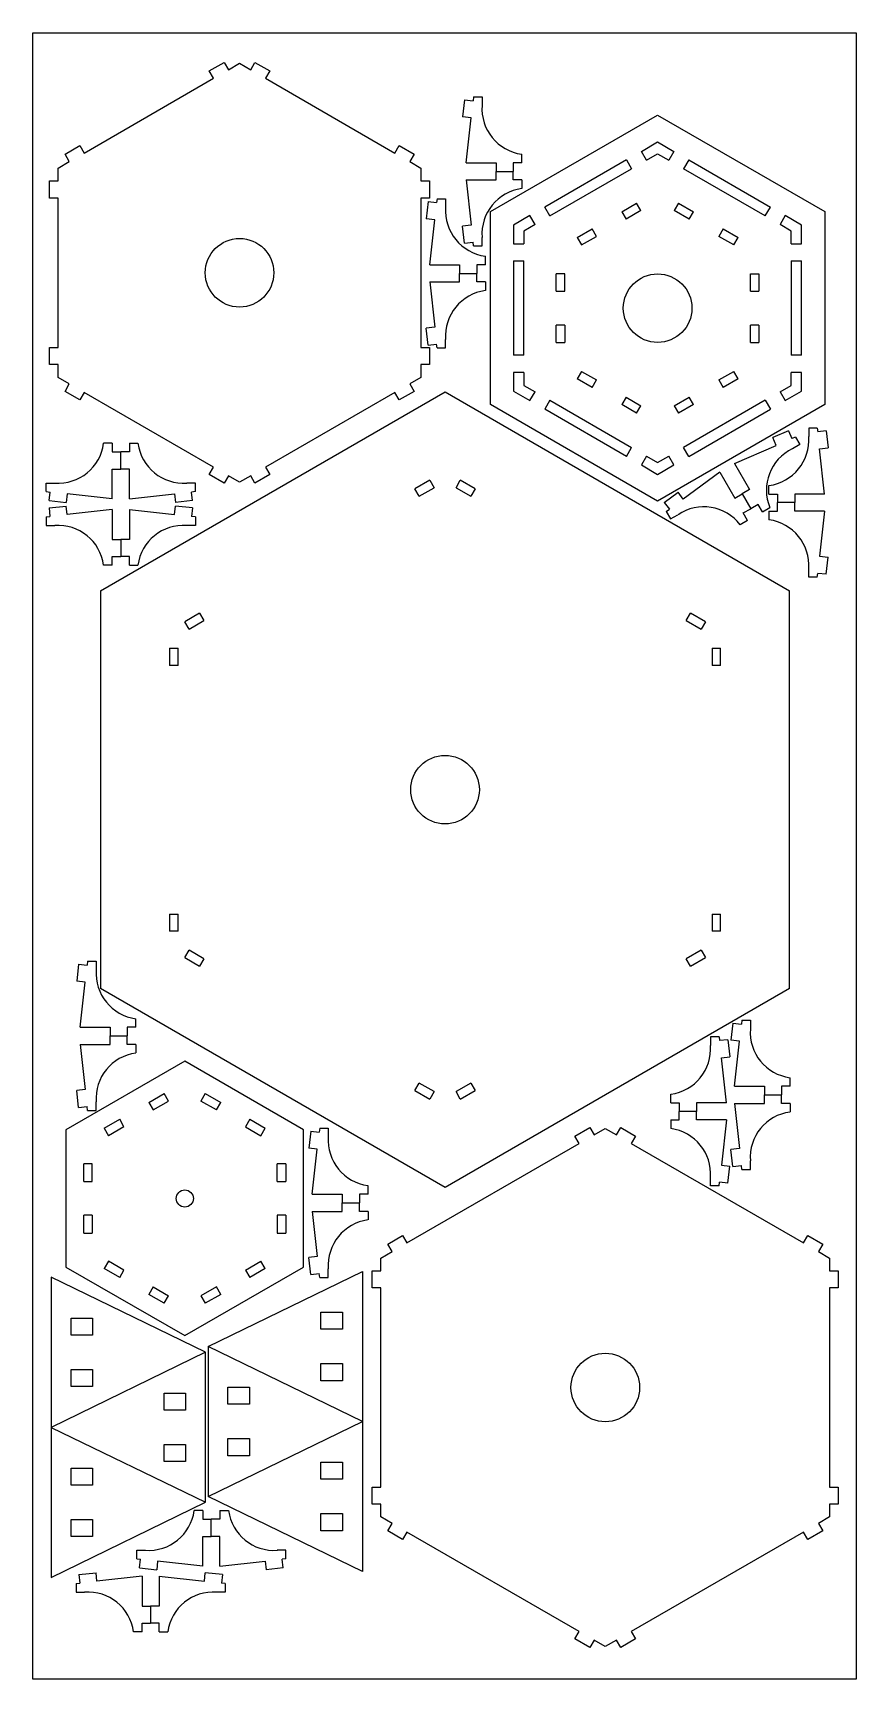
# Model space of a CAD drawing. Header units: inches. Extents: x -64.6 to -38.9, y -28.7 to 20.2.
# Drawn here: x -51.86 to -39.86, y -3.79 to 20.21 of the extents above; entities that cross this region are included whole.
import ezdxf

# ---------------------------------------------------------------- set-up
doc = ezdxf.new("R2010")
doc.units = ezdxf.units.IN
doc.header["$MEASUREMENT"] = 0
doc.linetypes.add('Continuous2', pattern=[0])
doc.layers.add('Cut', color=7, linetype='Continuous')

msp = doc.modelspace()

# ---------------------------------------------------------------- linework, layer by layer
at = {"color": 3, "linetype": 'Continuous2', "lineweight": -3, "true_color": 0x00ff00}
for p, q in [((-51.86, 20.214), (-39.86, 20.214)), ((-51.86, -3.786), (-51.86, 20.214)), ((-39.86, 20.214), (-39.86, -3.786)), ((-39.86, -3.786), (-51.86, -3.786))]:
    msp.add_line(p, q, dxfattribs=at)
at = {"layer": 'Cut', "color": 7, "linetype": 'Continuous2', "lineweight": -3, "true_color": 0xffffff}
for p, q in [((-49.289, 19.66), (-49.072, 19.785)), ((-49.072, 19.785), (-49.01, 19.677)), ((-49.01, 19.677), (-48.848, 19.771)), ((-48.848, 19.771), (-48.685, 19.677)), ((-48.685, 19.677), (-48.623, 19.785)), ((-48.623, 19.785), (-48.406, 19.66)), ((-51.113, 18.463), (-49.226, 19.552)), ((-49.226, 19.552), (-49.289, 19.66)), ((-48.406, 19.66), (-48.469, 19.552)), ((-48.469, 19.552), (-46.582, 18.463)), ((-45.568, 19.24), (-45.596, 18.992)), ((-45.568, 19.24), (-45.444, 19.226)), ((-45.438, 19.282), (-45.444, 19.226)), ((-45.438, 19.282), (-45.313, 19.282)), ((-45.313, 19.282), (-45.313, 19.157)), ((-45.472, 18.978), (-45.596, 18.992)), ((-45.546, 18.32), (-45.472, 18.978)), ((-45.189, 17.608), (-42.753, 19.014)), ((-42.753, 19.014), (-40.317, 17.608)), ((-51.392, 18.446), (-51.176, 18.571)), ((-51.176, 18.571), (-51.113, 18.463)), ((-46.582, 18.463), (-46.519, 18.571)), ((-46.519, 18.571), (-46.303, 18.446)), ((-42.99, 18.487), (-42.753, 18.625)), ((-42.915, 18.358), (-42.99, 18.487)), ((-42.753, 18.625), (-42.516, 18.487)), ((-42.516, 18.487), (-42.591, 18.358)), ((-51.492, 18.244), (-51.33, 18.338)), ((-51.492, 18.057), (-51.492, 18.244)), ((-51.33, 18.338), (-51.392, 18.446)), ((-46.303, 18.446), (-46.365, 18.338)), ((-46.365, 18.338), (-46.203, 18.244)), ((-46.203, 18.244), (-46.203, 18.056)), ((-45.546, 18.32), (-45.109, 18.32)), ((-45.109, 18.32), (-45.109, 18.195)), ((-44.859, 18.32), (-44.859, 18.195)), ((-44.734, 18.32), (-44.859, 18.32)), ((-44.734, 18.32), (-44.734, 18.445)), ((-43.207, 18.362), (-44.398, 17.675)), ((-43.207, 18.362), (-43.132, 18.233)), ((-42.915, 18.358), (-42.753, 18.451)), ((-42.753, 18.451), (-42.591, 18.358)), ((-42.299, 18.362), (-42.374, 18.233)), ((-42.299, 18.362), (-41.108, 17.675)), ((-51.617, 18.057), (-51.492, 18.057)), ((-51.617, 17.807), (-51.617, 18.057)), ((-46.203, 18.056), (-46.078, 18.056)), ((-46.078, 18.056), (-46.078, 17.806)), ((-45.546, 18.07), (-45.109, 18.07)), ((-45.546, 18.07), (-45.472, 17.412)), ((-45.109, 18.195), (-44.859, 18.195)), ((-45.109, 18.07), (-45.109, 18.195)), ((-44.859, 18.07), (-44.859, 18.195)), ((-44.734, 18.07), (-44.859, 18.07)), ((-44.734, 18.07), (-44.734, 17.945)), ((-44.323, 17.545), (-43.132, 18.233)), ((-41.183, 17.545), (-42.374, 18.233)), ((-51.492, 17.807), (-51.617, 17.807)), ((-51.492, 15.628), (-51.492, 17.807)), ((-46.078, 17.806), (-46.203, 17.806)), ((-46.203, 17.806), (-46.203, 15.628)), ((-45.968, 17.795), (-45.975, 17.74)), ((-45.968, 17.795), (-45.843, 17.795)), ((-45.843, 17.795), (-45.843, 17.67)), ((-46.099, 17.754), (-46.127, 17.505)), ((-46.099, 17.754), (-45.975, 17.74)), ((-45.189, 14.795), (-45.189, 17.608)), ((-44.614, 17.55), (-44.852, 17.413)), ((-44.539, 17.42), (-44.614, 17.55)), ((-44.323, 17.545), (-44.398, 17.675)), ((-43.276, 17.606), (-43.059, 17.731)), ((-43.276, 17.606), (-43.213, 17.498)), ((-42.997, 17.623), (-43.213, 17.498)), ((-42.997, 17.623), (-43.059, 17.731)), ((-42.447, 17.731), (-42.51, 17.623)), ((-42.293, 17.498), (-42.51, 17.623)), ((-42.447, 17.731), (-42.231, 17.606)), ((-42.293, 17.498), (-42.231, 17.606)), ((-41.183, 17.545), (-41.108, 17.675)), ((-40.892, 17.55), (-40.967, 17.42)), ((-40.655, 17.413), (-40.892, 17.55)), ((-40.317, 17.608), (-40.317, 14.795)), ((-46.002, 17.491), (-46.127, 17.505)), ((-46.076, 16.833), (-46.002, 17.491)), ((-45.472, 17.412), (-45.596, 17.398)), ((-45.568, 17.15), (-45.596, 17.398)), ((-44.852, 17.413), (-44.852, 17.139)), ((-44.539, 17.42), (-44.702, 17.326)), ((-44.702, 17.326), (-44.702, 17.139)), ((-43.925, 17.231), (-43.709, 17.356)), ((-43.646, 17.248), (-43.709, 17.356)), ((-41.797, 17.356), (-41.86, 17.248)), ((-41.797, 17.356), (-41.581, 17.231)), ((-40.805, 17.326), (-40.967, 17.42)), ((-40.805, 17.139), (-40.805, 17.326)), ((-40.655, 17.139), (-40.655, 17.413)), ((-45.568, 17.15), (-45.444, 17.164)), ((-45.438, 17.108), (-45.444, 17.164)), ((-45.438, 17.108), (-45.313, 17.108)), ((-45.313, 17.108), (-45.313, 17.233)), ((-44.852, 17.139), (-44.702, 17.139)), ((-43.925, 17.231), (-43.863, 17.123)), ((-43.863, 17.123), (-43.646, 17.248)), ((-41.643, 17.123), (-41.86, 17.248)), ((-41.643, 17.123), (-41.581, 17.231)), ((-40.805, 17.139), (-40.655, 17.139)), ((-46.076, 16.833), (-45.639, 16.833)), ((-45.639, 16.833), (-45.639, 16.708)), ((-45.389, 16.833), (-45.389, 16.708)), ((-45.264, 16.833), (-45.389, 16.833)), ((-45.264, 16.833), (-45.264, 16.958)), ((-44.852, 16.889), (-44.702, 16.889)), ((-44.852, 16.889), (-44.852, 15.514)), ((-44.702, 15.514), (-44.702, 16.889)), ((-40.805, 16.889), (-40.805, 15.514)), ((-40.805, 16.889), (-40.655, 16.889)), ((-40.655, 15.514), (-40.655, 16.889)), ((-46.076, 16.583), (-45.639, 16.583)), ((-46.076, 16.583), (-46.002, 15.925)), ((-45.639, 16.708), (-45.389, 16.708)), ((-45.639, 16.583), (-45.639, 16.708)), ((-45.389, 16.583), (-45.389, 16.708)), ((-45.264, 16.583), (-45.389, 16.583)), ((-45.264, 16.583), (-45.264, 16.458)), ((-44.106, 16.701), (-44.231, 16.701)), ((-44.231, 16.451), (-44.231, 16.701)), ((-44.106, 16.451), (-44.106, 16.701)), ((-41.4, 16.451), (-41.4, 16.701)), ((-41.4, 16.701), (-41.275, 16.701)), ((-41.275, 16.701), (-41.275, 16.451)), ((-44.231, 16.451), (-44.106, 16.451)), ((-41.4, 16.451), (-41.275, 16.451)), ((-46.002, 15.925), (-46.127, 15.911)), ((-46.099, 15.663), (-46.127, 15.911)), ((-44.106, 15.951), (-44.231, 15.951)), ((-44.231, 15.701), (-44.231, 15.951)), ((-44.106, 15.951), (-44.106, 15.701)), ((-41.4, 15.701), (-41.4, 15.951)), ((-41.275, 15.951), (-41.4, 15.951)), ((-41.275, 15.951), (-41.275, 15.701)), ((-51.617, 15.628), (-51.492, 15.628)), ((-51.617, 15.378), (-51.617, 15.628)), ((-46.203, 15.628), (-46.078, 15.628)), ((-46.099, 15.663), (-45.975, 15.677)), ((-46.078, 15.628), (-46.078, 15.378)), ((-45.968, 15.621), (-45.975, 15.677)), ((-45.968, 15.621), (-45.843, 15.621)), ((-45.843, 15.621), (-45.843, 15.746)), ((-44.231, 15.701), (-44.106, 15.701)), ((-41.4, 15.701), (-41.275, 15.701)), ((-51.492, 15.378), (-51.617, 15.378)), ((-51.492, 15.19), (-51.492, 15.378)), ((-46.078, 15.378), (-46.203, 15.378)), ((-46.203, 15.378), (-46.203, 15.19)), ((-44.702, 15.514), (-44.852, 15.514)), ((-40.655, 15.514), (-40.805, 15.514)), ((-51.33, 15.097), (-51.492, 15.19)), ((-46.203, 15.19), (-46.365, 15.096)), ((-44.702, 15.264), (-44.852, 15.264)), ((-44.852, 15.264), (-44.852, 14.99)), ((-44.702, 15.264), (-44.702, 15.076)), ((-43.863, 15.279), (-43.925, 15.171)), ((-43.709, 15.046), (-43.925, 15.171)), ((-43.863, 15.279), (-43.646, 15.154)), ((-43.709, 15.046), (-43.646, 15.154)), ((-41.86, 15.154), (-41.643, 15.279)), ((-41.86, 15.154), (-41.797, 15.046)), ((-41.581, 15.171), (-41.797, 15.046)), ((-41.581, 15.171), (-41.643, 15.279)), ((-40.655, 15.264), (-40.805, 15.264)), ((-40.805, 15.076), (-40.805, 15.264)), ((-40.655, 14.99), (-40.655, 15.264)), ((-51.392, 14.988), (-51.33, 15.097)), ((-51.176, 14.863), (-51.392, 14.988)), ((-51.113, 14.972), (-51.176, 14.863)), ((-49.227, 13.882), (-51.113, 14.972)), ((-50.874, 12.08), (-45.852, 14.98)), ((-46.582, 14.971), (-48.469, 13.882)), ((-46.519, 14.863), (-46.582, 14.971)), ((-46.303, 14.988), (-46.519, 14.863)), ((-46.365, 15.096), (-46.303, 14.988)), ((-45.852, 14.98), (-40.83, 12.08)), ((-44.852, 14.99), (-44.614, 14.853)), ((-44.702, 15.076), (-44.539, 14.983)), ((-44.614, 14.853), (-44.539, 14.983)), ((-43.213, 14.904), (-43.276, 14.796)), ((-43.213, 14.904), (-42.997, 14.779)), ((-42.51, 14.779), (-42.293, 14.904)), ((-42.231, 14.796), (-42.293, 14.904)), ((-40.967, 14.983), (-40.805, 15.076)), ((-40.967, 14.983), (-40.892, 14.853)), ((-40.892, 14.853), (-40.655, 14.99)), ((-42.753, 13.389), (-45.189, 14.795)), ((-44.323, 14.858), (-44.398, 14.728)), ((-43.207, 14.04), (-44.398, 14.728)), ((-44.323, 14.858), (-43.132, 14.17)), ((-43.059, 14.671), (-43.276, 14.796)), ((-43.059, 14.671), (-42.997, 14.779)), ((-40.317, 14.795), (-42.753, 13.389)), ((-42.51, 14.779), (-42.447, 14.671)), ((-42.231, 14.796), (-42.447, 14.671)), ((-41.183, 14.858), (-42.374, 14.17)), ((-42.299, 14.04), (-41.108, 14.728)), ((-41.183, 14.858), (-41.108, 14.728)), ((-40.844, 14.414), (-41.074, 14.314)), ((-40.844, 14.414), (-40.794, 14.299)), ((-40.425, 14.453), (-40.55, 14.453)), ((-40.55, 14.453), (-40.55, 14.328)), ((-40.425, 14.453), (-40.419, 14.397)), ((-40.295, 14.411), (-40.419, 14.397)), ((-40.295, 14.411), (-40.267, 14.163)), ((-50.704, 14.231), (-50.829, 14.231)), ((-50.704, 14.231), (-50.704, 14.106)), ((-50.454, 14.231), (-50.454, 14.106)), ((-50.454, 14.231), (-50.329, 14.231)), ((-43.207, 14.04), (-43.132, 14.17)), ((-42.299, 14.04), (-42.374, 14.17)), ((-41.63, 13.935), (-41.024, 14.199)), ((-41.024, 14.199), (-41.074, 14.314)), ((-40.743, 14.322), (-40.794, 14.299)), ((-40.681, 14.213), (-40.789, 14.151)), ((-40.743, 14.322), (-40.681, 14.213)), ((-40.391, 14.149), (-40.267, 14.163)), ((-50.704, 14.106), (-50.579, 14.106)), ((-50.579, 13.856), (-50.579, 14.106)), ((-50.454, 14.106), (-50.579, 14.106)), ((-42.915, 14.045), (-42.99, 13.915)), ((-42.915, 14.045), (-42.753, 13.951)), ((-42.753, 13.951), (-42.591, 14.045)), ((-42.516, 13.915), (-42.591, 14.045)), ((-41.63, 13.935), (-41.412, 13.556)), ((-40.318, 13.491), (-40.391, 14.149)), ((-50.704, 13.419), (-50.704, 13.856)), ((-50.704, 13.856), (-50.579, 13.856)), ((-50.454, 13.856), (-50.579, 13.856)), ((-50.454, 13.419), (-50.454, 13.856)), ((-49.289, 13.774), (-49.227, 13.882)), ((-49.073, 13.649), (-49.289, 13.774)), ((-49.01, 13.757), (-49.073, 13.649)), ((-48.848, 13.663), (-49.01, 13.757)), ((-48.685, 13.757), (-48.848, 13.663)), ((-48.623, 13.649), (-48.685, 13.757)), ((-48.406, 13.774), (-48.623, 13.649)), ((-48.469, 13.882), (-48.406, 13.774)), ((-46.074, 13.691), (-46.291, 13.566)), ((-46.074, 13.691), (-46.012, 13.583)), ((-45.692, 13.583), (-45.629, 13.691)), ((-45.413, 13.566), (-45.629, 13.691)), ((-42.99, 13.915), (-42.753, 13.778)), ((-42.753, 13.778), (-42.516, 13.915)), ((-41.847, 13.81), (-42.38, 13.417)), ((-41.847, 13.81), (-41.629, 13.431)), ((-51.666, 13.651), (-51.541, 13.651)), ((-51.666, 13.526), (-51.666, 13.651)), ((-51.666, 13.526), (-51.61, 13.52)), ((-51.624, 13.396), (-51.61, 13.52)), ((-51.362, 13.492), (-51.375, 13.368)), ((-50.704, 13.419), (-51.362, 13.492)), ((-50.454, 13.419), (-49.796, 13.492)), ((-49.796, 13.492), (-49.782, 13.368)), ((-49.492, 13.651), (-49.617, 13.651)), ((-49.492, 13.526), (-49.547, 13.52)), ((-49.533, 13.396), (-49.547, 13.52)), ((-49.492, 13.526), (-49.492, 13.651)), ((-46.228, 13.458), (-46.291, 13.566)), ((-46.228, 13.458), (-46.012, 13.583)), ((-45.692, 13.583), (-45.475, 13.458)), ((-45.413, 13.566), (-45.475, 13.458)), ((-42.656, 13.37), (-42.454, 13.518)), ((-42.38, 13.417), (-42.454, 13.518)), ((-41.629, 13.431), (-41.52, 13.494)), ((-41.412, 13.556), (-41.52, 13.494)), ((-41.52, 13.494), (-41.396, 13.277)), ((-41.13, 13.491), (-41.13, 13.616)), ((-41.13, 13.491), (-41.005, 13.491)), ((-41.005, 13.491), (-41.005, 13.366)), ((-40.318, 13.491), (-40.755, 13.491)), ((-40.755, 13.491), (-40.755, 13.366)), ((-51.625, 13.288), (-51.376, 13.316)), ((-51.625, 13.288), (-51.611, 13.164)), ((-51.624, 13.396), (-51.375, 13.368)), ((-51.362, 13.192), (-51.376, 13.316)), ((-50.704, 13.266), (-51.362, 13.192)), ((-50.704, 13.266), (-50.704, 12.829)), ((-50.454, 13.266), (-50.454, 12.829)), ((-50.454, 13.266), (-49.796, 13.192)), ((-49.796, 13.192), (-49.783, 13.316)), ((-49.534, 13.288), (-49.783, 13.316)), ((-49.533, 13.396), (-49.782, 13.368)), ((-49.534, 13.288), (-49.548, 13.164)), ((-42.656, 13.37), (-42.581, 13.269)), ((-42.627, 13.236), (-42.581, 13.269)), ((-42.627, 13.236), (-42.564, 13.128)), ((-41.504, 13.215), (-41.396, 13.277)), ((-41.441, 13.106), (-41.504, 13.215)), ((-41.287, 13.34), (-41.396, 13.277)), ((-41.225, 13.231), (-41.287, 13.34)), ((-41.225, 13.231), (-41.117, 13.294)), ((-41.13, 13.241), (-41.005, 13.241)), ((-41.13, 13.241), (-41.13, 13.116)), ((-41.005, 13.241), (-41.005, 13.366)), ((-40.755, 13.366), (-41.005, 13.366)), ((-40.755, 13.241), (-40.755, 13.366)), ((-40.318, 13.241), (-40.755, 13.241)), ((-40.318, 13.241), (-40.391, 12.583)), ((-51.666, 13.158), (-51.611, 13.164)), ((-51.666, 13.158), (-51.666, 13.033)), ((-51.666, 13.033), (-51.541, 13.033)), ((-49.492, 13.033), (-49.617, 13.033)), ((-49.492, 13.158), (-49.548, 13.164)), ((-49.492, 13.158), (-49.492, 13.033)), ((-42.564, 13.128), (-42.456, 13.19)), ((-41.441, 13.106), (-41.55, 13.044)), ((-50.704, 12.829), (-50.579, 12.829)), ((-50.454, 12.829), (-50.579, 12.829)), ((-50.579, 12.829), (-50.579, 12.579)), ((-50.704, 12.579), (-50.579, 12.579)), ((-50.704, 12.454), (-50.704, 12.579)), ((-50.454, 12.579), (-50.579, 12.579)), ((-50.454, 12.454), (-50.454, 12.579)), ((-40.391, 12.583), (-40.267, 12.569)), ((-40.295, 12.321), (-40.267, 12.569)), ((-50.704, 12.454), (-50.829, 12.454)), ((-50.454, 12.454), (-50.329, 12.454)), ((-40.55, 12.279), (-40.55, 12.404)), ((-40.425, 12.279), (-40.55, 12.279)), ((-40.425, 12.279), (-40.419, 12.335)), ((-40.295, 12.321), (-40.419, 12.335)), ((-50.874, 12.08), (-50.874, 6.281)), ((-40.83, 6.281), (-40.83, 12.08)), ((-49.43, 11.754), (-49.647, 11.629)), ((-49.584, 11.52), (-49.647, 11.629)), ((-49.584, 11.52), (-49.368, 11.645)), ((-49.43, 11.754), (-49.368, 11.645)), ((-42.336, 11.645), (-42.274, 11.754)), ((-42.336, 11.645), (-42.12, 11.52)), ((-42.057, 11.629), (-42.274, 11.754)), ((-42.057, 11.629), (-42.12, 11.52)), ((-49.869, 11.243), (-49.744, 11.243)), ((-49.869, 11.243), (-49.869, 10.993)), ((-49.744, 10.993), (-49.744, 11.243)), ((-41.96, 11.243), (-41.835, 11.243)), ((-41.96, 11.243), (-41.96, 10.993)), ((-41.835, 10.993), (-41.835, 11.243)), ((-49.744, 10.993), (-49.869, 10.993)), ((-41.835, 10.993), (-41.96, 10.993)), ((-49.869, 7.368), (-49.744, 7.368)), ((-49.869, 7.368), (-49.869, 7.118)), ((-49.744, 7.118), (-49.744, 7.368)), ((-41.96, 7.368), (-41.835, 7.368)), ((-41.96, 7.368), (-41.96, 7.118)), ((-41.835, 7.118), (-41.835, 7.368)), ((-49.744, 7.118), (-49.869, 7.118)), ((-41.835, 7.118), (-41.96, 7.118)), ((-49.647, 6.733), (-49.584, 6.842)), ((-49.647, 6.733), (-49.43, 6.608)), ((-49.368, 6.717), (-49.584, 6.842)), ((-42.12, 6.842), (-42.336, 6.717)), ((-42.274, 6.608), (-42.057, 6.733)), ((-42.12, 6.842), (-42.057, 6.733)), ((-51.193, 6.637), (-51.221, 6.389)), ((-51.193, 6.637), (-51.069, 6.623)), ((-51.063, 6.679), (-51.069, 6.623)), ((-51.063, 6.679), (-50.938, 6.679)), ((-50.938, 6.679), (-50.938, 6.554)), ((-49.368, 6.717), (-49.43, 6.608)), ((-42.274, 6.608), (-42.336, 6.717)), ((-51.097, 6.375), (-51.221, 6.389)), ((-51.171, 5.717), (-51.097, 6.375)), ((-45.852, 3.382), (-50.874, 6.281)), ((-40.83, 6.281), (-45.852, 3.382)), ((-50.359, 5.717), (-50.359, 5.842)), ((-41.657, 5.777), (-41.685, 5.529)), ((-41.657, 5.777), (-41.532, 5.763)), ((-41.526, 5.819), (-41.532, 5.763)), ((-41.526, 5.819), (-41.401, 5.819)), ((-41.401, 5.819), (-41.401, 5.694)), ((-51.171, 5.717), (-50.734, 5.717)), ((-50.734, 5.717), (-50.734, 5.592)), ((-50.734, 5.592), (-50.484, 5.592)), ((-50.734, 5.467), (-50.734, 5.592)), ((-50.484, 5.717), (-50.484, 5.592)), ((-50.359, 5.717), (-50.484, 5.717)), ((-50.484, 5.467), (-50.484, 5.592)), ((-41.858, 5.578), (-41.983, 5.578)), ((-41.983, 5.578), (-41.983, 5.453)), ((-41.858, 5.578), (-41.851, 5.522)), ((-41.727, 5.536), (-41.851, 5.522)), ((-41.727, 5.536), (-41.699, 5.287)), ((-41.56, 5.515), (-41.685, 5.529)), ((-51.171, 5.467), (-50.734, 5.467)), ((-51.171, 5.467), (-51.097, 4.809)), ((-50.359, 5.467), (-50.484, 5.467)), ((-50.359, 5.467), (-50.359, 5.342)), ((-41.823, 5.273), (-41.699, 5.287)), ((-41.634, 4.857), (-41.56, 5.515)), ((-49.646, 5.221), (-51.379, 4.221)), ((-47.914, 4.221), (-49.646, 5.221)), ((-41.75, 4.616), (-41.823, 5.273)), ((-51.097, 4.809), (-51.221, 4.795)), ((-46.291, 4.796), (-46.228, 4.904)), ((-46.012, 4.779), (-46.228, 4.904)), ((-45.475, 4.904), (-45.692, 4.779)), ((-45.475, 4.904), (-45.413, 4.796)), ((-41.634, 4.857), (-41.197, 4.857)), ((-41.197, 4.857), (-41.197, 4.732)), ((-40.947, 4.857), (-40.947, 4.732)), ((-40.822, 4.857), (-40.947, 4.857)), ((-40.822, 4.857), (-40.822, 4.982)), ((-51.193, 4.546), (-51.221, 4.795)), ((-51.193, 4.546), (-51.069, 4.56)), ((-51.063, 4.505), (-51.069, 4.56)), ((-50.938, 4.505), (-50.938, 4.63)), ((-50.171, 4.62), (-49.946, 4.75)), ((-50.171, 4.62), (-50.108, 4.511)), ((-50.108, 4.511), (-49.883, 4.641)), ((-49.883, 4.641), (-49.946, 4.75)), ((-49.347, 4.75), (-49.41, 4.641)), ((-49.185, 4.511), (-49.41, 4.641)), ((-49.347, 4.75), (-49.122, 4.62)), ((-49.185, 4.511), (-49.122, 4.62)), ((-46.291, 4.796), (-46.074, 4.671)), ((-46.012, 4.779), (-46.074, 4.671)), ((-45.629, 4.671), (-45.692, 4.779)), ((-45.629, 4.671), (-45.413, 4.796)), ((-42.562, 4.616), (-42.562, 4.741)), ((-42.562, 4.616), (-42.437, 4.616)), ((-42.437, 4.616), (-42.437, 4.491)), ((-41.75, 4.616), (-42.187, 4.616)), ((-42.187, 4.616), (-42.187, 4.491)), ((-41.634, 4.607), (-41.197, 4.607)), ((-41.634, 4.607), (-41.56, 3.949)), ((-41.197, 4.732), (-40.947, 4.732)), ((-41.197, 4.607), (-41.197, 4.732)), ((-40.947, 4.607), (-40.947, 4.732)), ((-40.822, 4.607), (-40.947, 4.607)), ((-40.822, 4.607), (-40.822, 4.482)), ((-51.063, 4.505), (-50.938, 4.505)), ((-50.82, 4.245), (-50.595, 4.375)), ((-50.533, 4.266), (-50.595, 4.375)), ((-48.698, 4.375), (-48.76, 4.266)), ((-48.698, 4.375), (-48.473, 4.245)), ((-42.562, 4.366), (-42.437, 4.366)), ((-42.562, 4.366), (-42.562, 4.241)), ((-42.437, 4.366), (-42.437, 4.491)), ((-42.187, 4.491), (-42.437, 4.491)), ((-42.187, 4.366), (-42.187, 4.491)), ((-41.75, 4.366), (-42.187, 4.366)), ((-41.75, 4.366), (-41.823, 3.708)), ((-51.379, 4.221), (-51.379, 2.221)), ((-50.82, 4.245), (-50.758, 4.136)), ((-50.533, 4.266), (-50.758, 4.136)), ((-48.76, 4.266), (-48.535, 4.136)), ((-48.535, 4.136), (-48.473, 4.245)), ((-47.914, 2.221), (-47.914, 4.221)), ((-47.81, 4.203), (-47.838, 3.955)), ((-47.81, 4.203), (-47.686, 4.189)), ((-47.679, 4.245), (-47.686, 4.189)), ((-47.679, 4.245), (-47.554, 4.245)), ((-47.554, 4.245), (-47.554, 4.12)), ((-43.958, 4.131), (-43.741, 4.256)), ((-43.895, 4.023), (-43.958, 4.131)), ((-43.741, 4.256), (-43.679, 4.148)), ((-43.679, 4.148), (-43.516, 4.242)), ((-43.516, 4.242), (-43.354, 4.148)), ((-43.354, 4.148), (-43.291, 4.256)), ((-43.291, 4.256), (-43.075, 4.131)), ((-43.075, 4.131), (-43.137, 4.023)), ((-47.714, 3.941), (-47.838, 3.955)), ((-47.787, 3.283), (-47.714, 3.941)), ((-46.408, 2.572), (-43.895, 4.023)), ((-43.137, 4.023), (-40.624, 2.572)), ((-41.56, 3.949), (-41.685, 3.935)), ((-41.657, 3.687), (-41.685, 3.935)), ((-50.995, 3.726), (-51.12, 3.726)), ((-51.12, 3.466), (-51.12, 3.726)), ((-50.995, 3.466), (-50.995, 3.726)), ((-48.173, 3.726), (-48.298, 3.726)), ((-48.298, 3.466), (-48.298, 3.726)), ((-48.173, 3.726), (-48.173, 3.466)), ((-41.823, 3.708), (-41.699, 3.694)), ((-41.727, 3.445), (-41.699, 3.694)), ((-41.657, 3.687), (-41.532, 3.701)), ((-41.526, 3.645), (-41.532, 3.701)), ((-41.526, 3.645), (-41.401, 3.645)), ((-41.401, 3.645), (-41.401, 3.77)), ((-51.12, 3.466), (-50.995, 3.466)), ((-48.298, 3.466), (-48.173, 3.466)), ((-46.975, 3.283), (-46.975, 3.408)), ((-41.983, 3.403), (-41.983, 3.528)), ((-41.858, 3.403), (-41.983, 3.403)), ((-41.858, 3.403), (-41.851, 3.459)), ((-41.727, 3.445), (-41.851, 3.459)), ((-47.787, 3.283), (-47.35, 3.283)), ((-47.35, 3.283), (-47.35, 3.158)), ((-47.35, 3.158), (-47.1, 3.158)), ((-47.35, 3.033), (-47.35, 3.158)), ((-47.1, 3.283), (-47.1, 3.158)), ((-46.975, 3.283), (-47.1, 3.283)), ((-47.1, 3.033), (-47.1, 3.158)), ((-50.995, 2.976), (-51.12, 2.976)), ((-51.12, 2.716), (-51.12, 2.976)), ((-50.995, 2.976), (-50.995, 2.716)), ((-48.173, 2.976), (-48.298, 2.976)), ((-48.298, 2.976), (-48.298, 2.716)), ((-48.173, 2.976), (-48.173, 2.716)), ((-47.787, 3.033), (-47.35, 3.033)), ((-47.787, 3.033), (-47.714, 2.375)), ((-46.975, 3.033), (-47.1, 3.033)), ((-46.975, 3.033), (-46.975, 2.908)), ((-51.12, 2.716), (-50.995, 2.716)), ((-48.298, 2.716), (-48.173, 2.716)), ((-46.687, 2.555), (-46.471, 2.68)), ((-46.471, 2.68), (-46.408, 2.572)), ((-40.624, 2.572), (-40.562, 2.68)), ((-40.562, 2.68), (-40.345, 2.555)), ((-46.787, 2.353), (-46.625, 2.447)), ((-46.625, 2.447), (-46.687, 2.555)), ((-40.345, 2.555), (-40.408, 2.447)), ((-40.408, 2.447), (-40.245, 2.353)), ((-51.379, 2.221), (-49.646, 1.221)), ((-50.758, 2.306), (-50.82, 2.198)), ((-50.595, 2.068), (-50.82, 2.198)), ((-50.533, 2.176), (-50.758, 2.306)), ((-50.595, 2.068), (-50.533, 2.176)), ((-49.646, 1.221), (-47.914, 2.221)), ((-48.76, 2.176), (-48.535, 2.306)), ((-48.76, 2.176), (-48.698, 2.068)), ((-48.473, 2.198), (-48.698, 2.068)), ((-48.473, 2.198), (-48.535, 2.306)), ((-47.714, 2.375), (-47.838, 2.361)), ((-47.81, 2.113), (-47.838, 2.361)), ((-47.554, 2.071), (-47.554, 2.196)), ((-46.912, 2.166), (-46.787, 2.166)), ((-46.912, 1.916), (-46.912, 2.166)), ((-46.787, 2.166), (-46.787, 2.353)), ((-40.245, 2.353), (-40.245, 2.166)), ((-40.245, 2.166), (-40.12, 2.166)), ((-40.12, 2.166), (-40.12, 1.916)), ((-51.593, 2.072), (-51.593, -0.116)), ((-49.343, 0.978), (-51.593, 2.072)), ((-50.108, 1.931), (-50.171, 1.823)), ((-50.108, 1.931), (-49.883, 1.801)), ((-49.185, 1.931), (-49.41, 1.801)), ((-49.122, 1.823), (-49.185, 1.931)), ((-47.81, 2.113), (-47.686, 2.127)), ((-47.679, 2.071), (-47.686, 2.127)), ((-47.679, 2.071), (-47.554, 2.071)), ((-47.057, 2.158), (-47.057, -0.03)), ((-49.946, 1.693), (-50.171, 1.823)), ((-49.946, 1.693), (-49.883, 1.801)), ((-49.41, 1.801), (-49.347, 1.693)), ((-49.122, 1.823), (-49.347, 1.693)), ((-46.787, 1.916), (-46.912, 1.916)), ((-46.787, -0.986), (-46.787, 1.916)), ((-40.12, 1.916), (-40.245, 1.916)), ((-40.245, 1.916), (-40.245, -0.986)), ((-51.301, 1.478), (-50.989, 1.478)), ((-51.301, 1.228), (-51.301, 1.478)), ((-50.989, 1.478), (-50.989, 1.228)), ((-47.661, 1.314), (-47.661, 1.564)), ((-47.661, 1.564), (-47.349, 1.564)), ((-47.349, 1.564), (-47.349, 1.314)), ((-50.989, 1.228), (-51.301, 1.228)), ((-47.349, 1.314), (-47.661, 1.314)), ((-49.343, 0.978), (-51.593, -0.116)), ((-49.343, -1.209), (-49.343, 0.978)), ((-47.057, -0.03), (-49.307, 1.064)), ((-49.307, 1.064), (-49.307, -1.123)), ((-51.301, 0.728), (-50.989, 0.728)), ((-51.301, 0.478), (-51.301, 0.728)), ((-50.989, 0.728), (-50.989, 0.478)), ((-47.661, 0.814), (-47.349, 0.814)), ((-47.661, 0.564), (-47.661, 0.814)), ((-47.349, 0.814), (-47.349, 0.564)), ((-47.349, 0.564), (-47.661, 0.564)), ((-50.989, 0.478), (-51.301, 0.478)), ((-49.946, 0.134), (-49.946, 0.384)), ((-49.946, 0.384), (-49.634, 0.384)), ((-49.634, 0.384), (-49.634, 0.134)), ((-49.016, 0.47), (-48.704, 0.47)), ((-49.016, 0.22), (-49.016, 0.47)), ((-48.704, 0.47), (-48.704, 0.22)), ((-49.634, 0.134), (-49.946, 0.134)), ((-48.704, 0.22), (-49.016, 0.22)), ((-51.593, -0.116), (-51.593, -2.303)), ((-51.593, -0.116), (-49.343, -1.209)), ((-49.307, -1.123), (-47.057, -0.03)), ((-47.057, -0.03), (-47.057, -2.217)), ((-49.946, -0.366), (-49.634, -0.366)), ((-49.946, -0.616), (-49.946, -0.366)), ((-49.634, -0.366), (-49.634, -0.616)), ((-49.016, -0.28), (-48.704, -0.28)), ((-49.016, -0.53), (-49.016, -0.28)), ((-48.704, -0.28), (-48.704, -0.53)), ((-51.301, -0.709), (-50.989, -0.709)), ((-51.301, -0.959), (-51.301, -0.709)), ((-50.989, -0.709), (-50.989, -0.959)), ((-49.634, -0.616), (-49.946, -0.616)), ((-48.704, -0.53), (-49.016, -0.53)), ((-47.661, -0.873), (-47.661, -0.623)), ((-47.661, -0.623), (-47.349, -0.623)), ((-47.349, -0.623), (-47.349, -0.873)), ((-50.989, -0.959), (-51.301, -0.959)), ((-47.349, -0.873), (-47.661, -0.873)), ((-47.057, -2.217), (-49.307, -1.123)), ((-46.912, -0.986), (-46.787, -0.986)), ((-46.912, -1.236), (-46.912, -0.986)), ((-40.245, -0.986), (-40.12, -0.986)), ((-40.12, -0.986), (-40.12, -1.236)), ((-51.593, -2.303), (-49.343, -1.209)), ((-49.384, -1.33), (-49.509, -1.33)), ((-49.384, -1.33), (-49.384, -1.455)), ((-49.134, -1.33), (-49.134, -1.455)), ((-49.134, -1.33), (-49.009, -1.33)), ((-47.661, -1.373), (-47.349, -1.373)), ((-47.661, -1.623), (-47.661, -1.373)), ((-47.349, -1.373), (-47.349, -1.623)), ((-46.787, -1.236), (-46.912, -1.236)), ((-46.787, -1.423), (-46.787, -1.236)), ((-46.625, -1.517), (-46.787, -1.423)), ((-40.245, -1.423), (-40.408, -1.517)), ((-40.12, -1.236), (-40.245, -1.236)), ((-40.245, -1.236), (-40.245, -1.423)), ((-51.301, -1.459), (-50.989, -1.459)), ((-51.301, -1.709), (-51.301, -1.459)), ((-50.989, -1.459), (-50.989, -1.709)), ((-49.384, -1.455), (-49.259, -1.455)), ((-49.259, -1.705), (-49.259, -1.455)), ((-49.134, -1.455), (-49.259, -1.455)), ((-47.349, -1.623), (-47.661, -1.623)), ((-46.687, -1.625), (-46.625, -1.517)), ((-46.471, -1.75), (-46.687, -1.625)), ((-46.408, -1.642), (-46.471, -1.75)), ((-43.895, -3.093), (-46.408, -1.642)), ((-40.624, -1.642), (-43.137, -3.093)), ((-40.562, -1.75), (-40.624, -1.642)), ((-40.345, -1.625), (-40.562, -1.75)), ((-40.408, -1.517), (-40.345, -1.625)), ((-50.989, -1.709), (-51.301, -1.709)), ((-50.346, -2.034), (-50.346, -1.909)), ((-50.346, -1.909), (-50.221, -1.909)), ((-49.384, -2.142), (-49.384, -1.705)), ((-49.384, -1.705), (-49.259, -1.705)), ((-49.134, -1.705), (-49.259, -1.705)), ((-49.134, -2.142), (-49.134, -1.705)), ((-48.172, -1.909), (-48.297, -1.909)), ((-48.172, -2.034), (-48.172, -1.909)), ((-50.346, -2.034), (-50.29, -2.04)), ((-50.304, -2.164), (-50.29, -2.04)), ((-50.042, -2.068), (-50.055, -2.192)), ((-49.384, -2.142), (-50.042, -2.068)), ((-49.134, -2.142), (-48.476, -2.068)), ((-48.476, -2.068), (-48.462, -2.192)), ((-48.172, -2.034), (-48.227, -2.04)), ((-48.213, -2.164), (-48.227, -2.04)), ((-51.231, -2.394), (-51.175, -2.387)), ((-51.231, -2.394), (-51.231, -2.519)), ((-51.189, -2.263), (-50.94, -2.235)), ((-51.189, -2.263), (-51.175, -2.387)), ((-50.926, -2.36), (-50.94, -2.235)), ((-50.269, -2.286), (-50.926, -2.36)), ((-50.304, -2.164), (-50.055, -2.192)), ((-50.269, -2.286), (-50.269, -2.723)), ((-50.019, -2.286), (-50.019, -2.723)), ((-50.019, -2.286), (-49.361, -2.36)), ((-49.361, -2.36), (-49.347, -2.235)), ((-49.098, -2.263), (-49.347, -2.235)), ((-49.098, -2.263), (-49.112, -2.387)), ((-49.056, -2.394), (-49.112, -2.387)), ((-49.056, -2.394), (-49.056, -2.519)), ((-48.213, -2.164), (-48.462, -2.192)), ((-51.231, -2.519), (-51.106, -2.519)), ((-49.056, -2.519), (-49.181, -2.519)), ((-50.269, -2.723), (-50.144, -2.723)), ((-50.019, -2.723), (-50.144, -2.723)), ((-50.144, -2.723), (-50.144, -2.973)), ((-50.269, -3.098), (-50.394, -3.098)), ((-50.269, -2.973), (-50.144, -2.973)), ((-50.269, -3.098), (-50.269, -2.973)), ((-50.019, -2.973), (-50.144, -2.973)), ((-50.019, -3.098), (-50.019, -2.973)), ((-50.019, -3.098), (-49.894, -3.098)), ((-43.958, -3.201), (-43.895, -3.093)), ((-43.137, -3.093), (-43.075, -3.201)), ((-43.741, -3.326), (-43.958, -3.201)), ((-43.679, -3.218), (-43.741, -3.326)), ((-43.516, -3.312), (-43.679, -3.218)), ((-43.354, -3.218), (-43.516, -3.312)), ((-43.291, -3.326), (-43.354, -3.218)), ((-43.075, -3.201), (-43.291, -3.326))]:
    msp.add_line(p, q, dxfattribs=at)
at = {"layer": 'Cut'}
msp.add_line((-49.307, 1.064), (-47.057, 2.158), dxfattribs=at)
at = {"layer": 'Cut', "color": 7, "linetype": 'Continuous2', "lineweight": -3, "true_color": 0xffffff}
for centre, radius in [((-48.848, 16.717), 0.5), ((-42.753, 16.201), 0.5), ((-45.852, 9.181), 0.5), ((-49.646, 3.221), 0.125), ((-43.516, 0.465), 0.5)]:
    msp.add_circle(centre, radius, dxfattribs=at)
for centre, start, end in [((-44.645, 19.109), 175.8328, 262.4022), ((-44.645, 17.282), 97.5978, 184.1672), ((-45.176, 17.622), 175.8328, 262.4022), ((-45.176, 15.795), 97.5978, 184.1672), ((-51.492, 14.319), 265.8328, 352.4022), ((-49.665, 14.319), 187.5978, 274.1672), ((-41.218, 14.279), 277.5978, 4.1672), ((-40.498, 13.548), 115.7924, 202.3618), ((-42.08, 12.636), 37.5574, 124.1268), ((-51.493, 12.365), 7.5978, 94.1672), ((-49.666, 12.365), 85.8328, 172.4022), ((-41.218, 12.452), 355.8328, 82.4022), ((-50.27, 6.505), 175.8328, 262.4022), ((-40.734, 5.645), 175.8328, 262.4022), ((-50.27, 4.678), 97.5978, 184.1672), ((-42.65, 5.404), 277.5978, 4.1672), ((-40.734, 3.818), 97.5978, 184.1672), ((-46.887, 4.072), 175.8328, 262.4022), ((-42.65, 3.577), 355.8328, 82.4022), ((-46.887, 2.245), 97.5978, 184.1672), ((-50.172, -1.241), 265.8328, 352.4022), ((-48.345, -1.241), 187.5978, 274.1672), ((-51.057, -3.186), 7.5978, 94.1672), ((-49.23, -3.186), 85.8328, 172.4022)]:
    msp.add_arc(centre, 0.669, start, end, dxfattribs=at)

doc.saveas('drawing.dxf')
